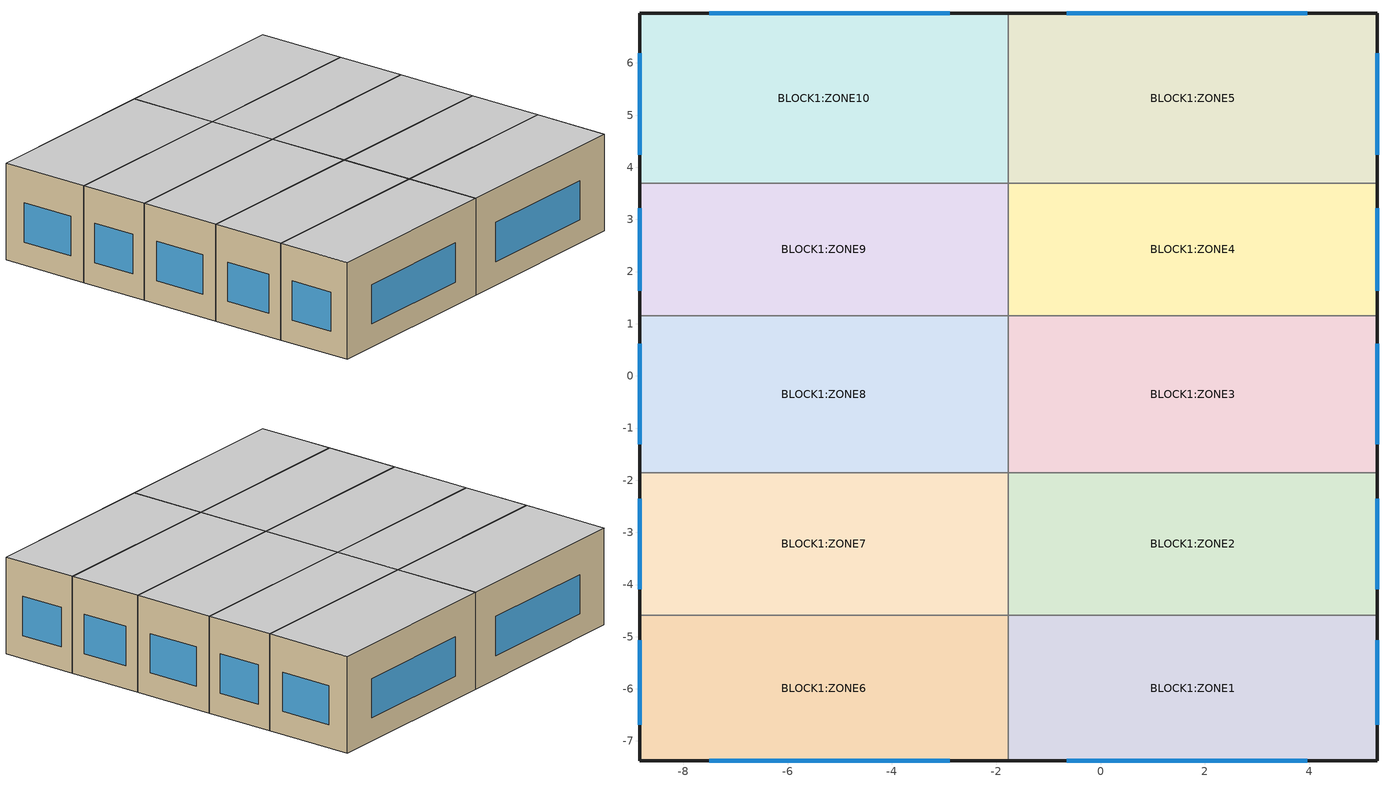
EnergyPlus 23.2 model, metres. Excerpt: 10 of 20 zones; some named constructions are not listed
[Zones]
BLOCK1:ZONE6
 floor ground (Project ground floor): -1.77,-7.38 -8.84,-7.38 -8.84,-4.59 -1.77,-4.59 z0
 wall outside (Project wall): -8.84,-4.59 -8.84,-7.38 -1.77,-7.38 z0:3.5
 wall to BLOCK1:ZONE1 (Project partition): -1.77,-7.38 -1.77,-4.59 z0:3.5
 wall to BLOCK1:ZONE7 (Project partition): -1.77,-4.59 -8.84,-4.59 z0:3.5
 window (Project external glazing - 1001): -8.84,-5.07 -8.84,-6.69 / -7.5,-7.38 -2.89,-7.38 z0.84:2.26
 ceiling to BLOCK2:ZONE6 (Project internal floor_Reversed): -8.84,-7.38 -1.77,-7.38 -1.77,-4.59 -8.84,-4.59 z3.5
BLOCK1:ZONE1
 floor ground (Project ground floor): 5.3,-7.38 -1.77,-7.38 -1.77,-4.59 5.3,-4.59 z0
 wall outside (Project wall): -1.77,-7.38 5.3,-7.38 5.3,-4.59 z0:3.5
 wall to BLOCK1:ZONE2 (Project partition): 5.3,-4.59 -1.77,-4.59 z0:3.5
 window (Project external glazing - 1001): 5.3,-6.69 5.3,-5.07 / -0.65,-7.38 3.96,-7.38 z0.84:2.26
 ceiling to BLOCK2:ZONE1 (Project internal floor_Reversed): -1.77,-7.38 5.3,-7.38 5.3,-4.59 -1.77,-4.59 z3.5
BLOCK1:ZONE7
 floor ground (Project ground floor): -1.77,-4.59 -8.84,-4.59 -8.84,-1.86 -1.77,-1.86 z0
 wall outside (Project wall): -8.84,-1.86 -8.84,-4.59 z0:3.5
 wall to BLOCK1:ZONE2 (Project partition): -1.77,-4.59 -1.77,-1.86 z0:3.5
 wall to BLOCK1:ZONE8 (Project partition): -1.77,-1.86 -8.84,-1.86 z0:3.5
 window (Project external glazing - 1001): -8.84,-2.36 -8.84,-4.09 z0.84:2.26
 ceiling to BLOCK2:ZONE7 (Project internal floor_Reversed): -8.84,-4.59 -1.77,-4.59 -1.77,-1.86 -8.84,-1.86 z3.5
BLOCK1:ZONE2
 floor ground (Project ground floor): 5.3,-4.59 -1.77,-4.59 -1.77,-1.86 5.3,-1.86 z0
 wall outside (Project wall): 5.3,-4.59 5.3,-1.86 z0:3.5
 wall to BLOCK1:ZONE3 (Project partition): 5.3,-1.86 -1.77,-1.86 z0:3.5
 window (Project external glazing - 1001): 5.3,-4.09 5.3,-2.36 z0.84:2.26
 ceiling to BLOCK2:ZONE2 (Project internal floor_Reversed): -1.77,-4.59 5.3,-4.59 5.3,-1.86 -1.77,-1.86 z3.5
BLOCK1:ZONE8
 floor ground (Project ground floor): -1.77,-1.86 -8.84,-1.86 -8.84,1.16 -1.77,1.16 z0
 wall outside (Project wall): -8.84,1.16 -8.84,-1.86 z0:3.5
 wall to BLOCK1:ZONE3 (Project partition): -1.77,-1.86 -1.77,1.16 z0:3.5
 wall to BLOCK1:ZONE9 (Project partition): -1.77,1.16 -8.84,1.16 z0:3.5
 window (Project external glazing - 1001): -8.84,0.61 -8.84,-1.31 z0.84:2.26
 ceiling to BLOCK2:ZONE8 (Project internal floor_Reversed): -8.84,-1.86 -1.77,-1.86 -1.77,1.16 -8.84,1.16 z3.5
BLOCK1:ZONE3
 floor ground (Project ground floor): 5.3,-1.86 -1.77,-1.86 -1.77,1.16 5.3,1.16 z0
 wall outside (Project wall): 5.3,-1.86 5.3,1.16 z0:3.5
 wall to BLOCK1:ZONE4 (Project partition): 5.3,1.16 -1.77,1.16 z0:3.5
 window (Project external glazing - 1001): 5.3,-1.31 5.3,0.61 z0.84:2.26
 ceiling to BLOCK2:ZONE3 (Project internal floor_Reversed): -1.77,-1.86 5.3,-1.86 5.3,1.16 -1.77,1.16 z3.5
BLOCK1:ZONE9
 floor ground (Project ground floor): -1.77,1.16 -8.84,1.16 -8.84,3.69 -1.77,3.69 z0
 wall outside (Project wall): -8.84,3.69 -8.84,1.16 z0:3.5
 wall to BLOCK1:ZONE4 (Project partition): -1.77,1.16 -1.77,3.69 z0:3.5
 wall to BLOCK1:ZONE10 (Project partition): -1.77,3.69 -8.84,3.69 z0:3.5
 window (Project external glazing - 1001): -8.84,3.22 -8.84,1.63 z0.84:2.26
 ceiling to BLOCK2:ZONE9 (Project internal floor_Reversed): -8.84,1.16 -1.77,1.16 -1.77,3.69 -8.84,3.69 z3.5
BLOCK1:ZONE4
 floor ground (Project ground floor): 5.3,1.16 -1.77,1.16 -1.77,3.69 5.3,3.69 z0
 wall outside (Project wall): 5.3,1.16 5.3,3.69 z0:3.5
 wall to BLOCK1:ZONE5 (Project partition): 5.3,3.69 -1.77,3.69 z0:3.5
 window (Project external glazing - 1001): 5.3,1.63 5.3,3.22 z0.84:2.26
 ceiling to BLOCK2:ZONE4 (Project internal floor_Reversed): -1.77,1.16 5.3,1.16 5.3,3.69 -1.77,3.69 z3.5
BLOCK1:ZONE10
 floor ground (Project ground floor): -1.77,3.69 -8.84,3.69 -8.84,6.96 -1.77,6.96 z0
 wall outside (Project wall): -1.77,6.96 -8.84,6.96 -8.84,3.69 z0:3.5
 wall to BLOCK1:ZONE5 (Project partition): -1.77,3.69 -1.77,6.96 z0:3.5
 window (Project external glazing - 1001): -2.89,6.96 -7.5,6.96 / -8.84,6.19 -8.84,4.24 z0.84:2.26
 ceiling to BLOCK2:ZONE10 (Project internal floor_Reversed): -8.84,3.69 -1.77,3.69 -1.77,6.96 -8.84,6.96 z3.5
BLOCK1:ZONE5
 floor ground (Project ground floor): 5.3,3.69 -1.77,3.69 -1.77,6.96 5.3,6.96 z0
 wall outside (Project wall): 5.3,3.69 5.3,6.96 -1.77,6.96 z0:3.5
 window (Project external glazing - 1001): 5.3,4.24 5.3,6.19 / 3.96,6.96 -0.65,6.96 z0.84:2.26
 ceiling to BLOCK2:ZONE5 (Project internal floor_Reversed): -1.77,3.69 5.3,3.69 5.3,6.96 -1.77,6.96 z3.5
[ENERGYMANAGEMENTSYSTEM:PROGRAM]
SetMyVOF_BLOCK1_ZONE10_Wall_3_0_0_0_0_0_Win: set slope = (1 - MultiplierVOF) / (MinTempDiffVOF - MaxTempDiffVOF); if BLOCK1_ZONE10_Wall_3_0_0_0_0_0_Win_OutT > 0; set BLOCK1_ZONE10_Wall_3_0_0_0_0_0_Win_TempDiffVOF = BLOCK1_ZONE10_Wall_3_0_0_0_0_0_Win_OpT - BLOCK1_ZONE10_Wall_3_0_0_0_0_0_Win_OutT; else; set BLOCK1_ZONE10_Wall_3_0_0_0_0_0_Win_TempDiffVOF = BLOCK1_ZONE10_Wall_3_0_0_0_0_0_Win_OpT + BLOCK1_ZONE10_Wall_3_0_0_0_0_0_Win_OutT; endif; if BLOCK1_ZONE10_Wall_3_0_0_0_0_0_Win_OutT > BLOCK1_ZONE10_Wall_3_0_0_0_0_0_Win_OpT; set BLOCK1_ZONE10_Wall_3_0_0_0_0_0_Win_MyVOF = 0; else; if BLOCK1_ZONE10_Wall_3_0_0_0_0_0_Win_TempDiffVOF > MaxTempDiffVOF; set BLOCK1_ZONE10_Wall_3_0_0_0_0_0_Win_MyVOF = MultiplierVOF; elseif BLOCK1_ZONE10_Wall_3_0_0_0_0_0_Win_TempDiffVOF < MinTempDiffVOF; set BLOCK1_ZONE10_Wall_3_0_0_0_0_0_Win_MyVOF = 1.0; else; set BLOCK1_ZONE10_Wall_3_0_0_0_0_0_Win_MyVOF = slope*BLOCK1_ZONE10_Wall_3_0_0_0_0_0_Win_TempDiffVOF - slope*MinTempDiffVOF + 1; endif; endif
SetWindowOperation_BLOCK1_ZONE10_Wall_3_0_0_0_0_0_Win: if BLOCK1_ZONE10_Wall_3_0_0_0_0_0_Win_CoolCoil==0; if BLOCK1_ZONE10_Wall_3_0_0_0_0_0_Win_HeatCoil==0; set NoH_NoC_reqs = 1; else; set NoH_NoC_reqs = 0; endif; else; set NoH_NoC_reqs = 0; endif; if BLOCK1_ZONE10_Wall_3_0_0_0_0_0_Win_OpT<roundedACST; if BLOCK1_ZONE10_Wall_3_0_0_0_0_0_Win_WindSpeed <= MaxWindSpeed; if BLOCK1_ZONE10_Wall_3_0_0_0_0_0_Win_OutT>MinOutTemp; if BLOCK1_ZONE10_Wall_3_0_0_0_0_0_Win_OutT < BLOCK1_ZONE10_Wall_3_0_0_0_0_0_Win_OpT; if BLOCK1_ZONE10_Wall_3_0_0_0_0_0_Win_Occ_count > 0; set meets_base_reqs = 1; else; set meets_base_reqs = 0; endif; else; set meets_base_reqs = 0; endif; else; set meets_base_reqs = 0; endif; else; set meets_base_reqs = 0; endif; else; set meets_base_reqs = 0; endif; if (NoH_NoC_reqs == 1) && (meets_base_reqs == 1); if BLOCK1_ZONE10_Wall_3_0_0_0_0_0_Win_OpT>VST; set Ventilates_HVACmode2_BLOCK1_ZONE10_Wall_3_0_0_0_0_0_Win = 1; else; set Ventilates_HVACmode2_BLOCK1_ZONE10_Wall_3_0_0_0_0_0_Win = 0; endif; else; set Ventilates_HVACmode2_BLOCK1_ZONE10_Wall_3_0_0_0_0_0_Win = 0; endif; if VentCtrl == 0; if BLOCK1_ZONE10_Wall_3_0_0_0_0_0_Win_OutT < BLOCK1_ZONE10_Wall_3_0_0_0_0_0_Win_OpT; if BLOCK1_ZONE10_Wall_3_0_0_0_0_0_Win_OutT>MinOutTemp; if BLOCK1_ZONE10_Wall_3_0_0_0_0_0_Win_OpT > VST; if BLOCK1_ZONE10_Wall_3_0_0_0_0_0_Win_WindSpeed <= MaxWindSpeed; set Ventilates_HVACmode1_BLOCK1_ZONE10_Wall_3_0_0_0_0_0_Win = 1; else; set Ventilates_HVACmode1_BLOCK1_ZONE10_Wall_3_0_0_0_0_0_Win = 0; endif; else; set Ventilates_HVACmode1_BLOCK1_ZONE10_Wall_3_0_0_0_0_0_Win = 0; endif; else; set Ventilates_HVACmode1_BLOCK1_ZONE10_Wall_3_0_0_0_0_0_Win = 0; endif; else; set Ventilates_HVACmode1_BLOCK1_ZONE10_Wall_3_0_0_0_0_0_Win = 0; endif; elseif VentCtrl == 1; if BLOCK1_ZONE10_Wall_3_0_0_0_0_0_Win_OutT<BLOCK1_ZONE10_Wall_3_0_0_0_0_0_Win_OpT; if BLOCK1_ZONE10_Wall_3_0_0_0_0_0_Win_OutT>MinOutTemp; if BLOCK1_ZONE10_Wall_3_0_0_0_0_0_Win_OpT > ACSTnoTol; if BLOCK1_ZONE10_Wall_3_0_0_0_0_0_Win_WindSpeed <= MaxWindSpeed; set Ventilates_HVACmode1_BLOCK1_ZONE10_Wall_3_0_0_0_0_0_Win = 1; else; set Ventilates_HVACmode1_BLOCK1_ZONE10_Wall_3_0_0_0_0_0_Win = 0; endif; else; set Ventilates_HVACmode1_BLOCK1_ZONE10_Wall_3_0_0_0_0_0_Win = 0; endif; else; set Ventilates_HVACmode1_BLOCK1_ZONE10_Wall_3_0_0_0_0_0_Win = 0; endif; else; set Ventilates_HVACmode1_BLOCK1_ZONE10_Wall_3_0_0_0_0_0_Win = 0; endif; endif; if HVACmode == 0; set BLOCK1_ZONE10_Wall_3_0_0_0_0_0_Win_VentOpenFact = 0; elseif HVACmode == 1; if Ventilates_HVACmode1_BLOCK1_ZONE10_Wall_3_0_0_0_0_0_Win == 1; set BLOCK1_ZONE10_Wall_3_0_0_0_0_0_Win_VentOpenFact = BLOCK1_ZONE10_Wall_3_0_0_0_0_0_Win_MyVOF; else; set BLOCK1_ZONE10_Wall_3_0_0_0_0_0_Win_VentOpenFact = 0; endif; elseif HVACmode == 2; if Ventilates_HVACmode2_BLOCK1_ZONE10_Wall_3_0_0_0_0_0_Win == 1; if (VentCtrl==0) || (VentCtrl==1); set BLOCK1_ZONE10_Wall_3_0_0_0_0_0_Win_VentOpenFact = 1; elseif (VentCtrl==2) || (VentCtrl==3); set BLOCK1_ZONE10_Wall_3_0_0_0_0_0_Win_VentOpenFact = BLOCK1_ZONE10_Wall_3_0_0_0_0_0_Win_MyVOF; endif; else; set BLOCK1_ZONE10_Wall_3_0_0_0_0_0_Win_VentOpenFact = 0; endif; endif
SetMyVOF_BLOCK1_ZONE10_Wall_4_0_0_0_0_0_Win: set slope = (1 - MultiplierVOF) / (MinTempDiffVOF - MaxTempDiffVOF); if BLOCK1_ZONE10_Wall_4_0_0_0_0_0_Win_OutT > 0; set BLOCK1_ZONE10_Wall_4_0_0_0_0_0_Win_TempDiffVOF = BLOCK1_ZONE10_Wall_4_0_0_0_0_0_Win_OpT - BLOCK1_ZONE10_Wall_4_0_0_0_0_0_Win_OutT; else; set BLOCK1_ZONE10_Wall_4_0_0_0_0_0_Win_TempDiffVOF = BLOCK1_ZONE10_Wall_4_0_0_0_0_0_Win_OpT + BLOCK1_ZONE10_Wall_4_0_0_0_0_0_Win_OutT; endif; if BLOCK1_ZONE10_Wall_4_0_0_0_0_0_Win_OutT > BLOCK1_ZONE10_Wall_4_0_0_0_0_0_Win_OpT; set BLOCK1_ZONE10_Wall_4_0_0_0_0_0_Win_MyVOF = 0; else; if BLOCK1_ZONE10_Wall_4_0_0_0_0_0_Win_TempDiffVOF > MaxTempDiffVOF; set BLOCK1_ZONE10_Wall_4_0_0_0_0_0_Win_MyVOF = MultiplierVOF; elseif BLOCK1_ZONE10_Wall_4_0_0_0_0_0_Win_TempDiffVOF < MinTempDiffVOF; set BLOCK1_ZONE10_Wall_4_0_0_0_0_0_Win_MyVOF = 1.0; else; set BLOCK1_ZONE10_Wall_4_0_0_0_0_0_Win_MyVOF = slope*BLOCK1_ZONE10_Wall_4_0_0_0_0_0_Win_TempDiffVOF - slope*MinTempDiffVOF + 1; endif; endif
SetWindowOperation_BLOCK1_ZONE10_Wall_4_0_0_0_0_0_Win: if BLOCK1_ZONE10_Wall_4_0_0_0_0_0_Win_CoolCoil==0; if BLOCK1_ZONE10_Wall_4_0_0_0_0_0_Win_HeatCoil==0; set NoH_NoC_reqs = 1; else; set NoH_NoC_reqs = 0; endif; else; set NoH_NoC_reqs = 0; endif; if BLOCK1_ZONE10_Wall_4_0_0_0_0_0_Win_OpT<roundedACST; if BLOCK1_ZONE10_Wall_4_0_0_0_0_0_Win_WindSpeed <= MaxWindSpeed; if BLOCK1_ZONE10_Wall_4_0_0_0_0_0_Win_OutT>MinOutTemp; if BLOCK1_ZONE10_Wall_4_0_0_0_0_0_Win_OutT < BLOCK1_ZONE10_Wall_4_0_0_0_0_0_Win_OpT; if BLOCK1_ZONE10_Wall_4_0_0_0_0_0_Win_Occ_count > 0; set meets_base_reqs = 1; else; set meets_base_reqs = 0; endif; else; set meets_base_reqs = 0; endif; else; set meets_base_reqs = 0; endif; else; set meets_base_reqs = 0; endif; else; set meets_base_reqs = 0; endif; if (NoH_NoC_reqs == 1) && (meets_base_reqs == 1); if BLOCK1_ZONE10_Wall_4_0_0_0_0_0_Win_OpT>VST; set Ventilates_HVACmode2_BLOCK1_ZONE10_Wall_4_0_0_0_0_0_Win = 1; else; set Ventilates_HVACmode2_BLOCK1_ZONE10_Wall_4_0_0_0_0_0_Win = 0; endif; else; set Ventilates_HVACmode2_BLOCK1_ZONE10_Wall_4_0_0_0_0_0_Win = 0; endif; if VentCtrl == 0; if BLOCK1_ZONE10_Wall_4_0_0_0_0_0_Win_OutT < BLOCK1_ZONE10_Wall_4_0_0_0_0_0_Win_OpT; if BLOCK1_ZONE10_Wall_4_0_0_0_0_0_Win_OutT>MinOutTemp; if BLOCK1_ZONE10_Wall_4_0_0_0_0_0_Win_OpT > VST; if BLOCK1_ZONE10_Wall_4_0_0_0_0_0_Win_WindSpeed <= MaxWindSpeed; set Ventilates_HVACmode1_BLOCK1_ZONE10_Wall_4_0_0_0_0_0_Win = 1; else; set Ventilates_HVACmode1_BLOCK1_ZONE10_Wall_4_0_0_0_0_0_Win = 0; endif; else; set Ventilates_HVACmode1_BLOCK1_ZONE10_Wall_4_0_0_0_0_0_Win = 0; endif; else; set Ventilates_HVACmode1_BLOCK1_ZONE10_Wall_4_0_0_0_0_0_Win = 0; endif; else; set Ventilates_HVACmode1_BLOCK1_ZONE10_Wall_4_0_0_0_0_0_Win = 0; endif; elseif VentCtrl == 1; if BLOCK1_ZONE10_Wall_4_0_0_0_0_0_Win_OutT<BLOCK1_ZONE10_Wall_4_0_0_0_0_0_Win_OpT; if BLOCK1_ZONE10_Wall_4_0_0_0_0_0_Win_OutT>MinOutTemp; if BLOCK1_ZONE10_Wall_4_0_0_0_0_0_Win_OpT > ACSTnoTol; if BLOCK1_ZONE10_Wall_4_0_0_0_0_0_Win_WindSpeed <= MaxWindSpeed; set Ventilates_HVACmode1_BLOCK1_ZONE10_Wall_4_0_0_0_0_0_Win = 1; else; set Ventilates_HVACmode1_BLOCK1_ZONE10_Wall_4_0_0_0_0_0_Win = 0; endif; else; set Ventilates_HVACmode1_BLOCK1_ZONE10_Wall_4_0_0_0_0_0_Win = 0; endif; else; set Ventilates_HVACmode1_BLOCK1_ZONE10_Wall_4_0_0_0_0_0_Win = 0; endif; else; set Ventilates_HVACmode1_BLOCK1_ZONE10_Wall_4_0_0_0_0_0_Win = 0; endif; endif; if HVACmode == 0; set BLOCK1_ZONE10_Wall_4_0_0_0_0_0_Win_VentOpenFact = 0; elseif HVACmode == 1; if Ventilates_HVACmode1_BLOCK1_ZONE10_Wall_4_0_0_0_0_0_Win == 1; set BLOCK1_ZONE10_Wall_4_0_0_0_0_0_Win_VentOpenFact = BLOCK1_ZONE10_Wall_4_0_0_0_0_0_Win_MyVOF; else; set BLOCK1_ZONE10_Wall_4_0_0_0_0_0_Win_VentOpenFact = 0; endif; elseif HVACmode == 2; if Ventilates_HVACmode2_BLOCK1_ZONE10_Wall_4_0_0_0_0_0_Win == 1; if (VentCtrl==0) || (VentCtrl==1); set BLOCK1_ZONE10_Wall_4_0_0_0_0_0_Win_VentOpenFact = 1; elseif (VentCtrl==2) || (VentCtrl==3); set BLOCK1_ZONE10_Wall_4_0_0_0_0_0_Win_VentOpenFact = BLOCK1_ZONE10_Wall_4_0_0_0_0_0_Win_MyVOF; endif; else; set BLOCK1_ZONE10_Wall_4_0_0_0_0_0_Win_VentOpenFact = 0; endif; endif
SetMyVOF_BLOCK1_ZONE5_Wall_2_0_0_0_0_0_Win: set slope = (1 - MultiplierVOF) / (MinTempDiffVOF - MaxTempDiffVOF); if BLOCK1_ZONE5_Wall_2_0_0_0_0_0_Win_OutT > 0; set BLOCK1_ZONE5_Wall_2_0_0_0_0_0_Win_TempDiffVOF = BLOCK1_ZONE5_Wall_2_0_0_0_0_0_Win_OpT - BLOCK1_ZONE5_Wall_2_0_0_0_0_0_Win_OutT; else; set BLOCK1_ZONE5_Wall_2_0_0_0_0_0_Win_TempDiffVOF = BLOCK1_ZONE5_Wall_2_0_0_0_0_0_Win_OpT + BLOCK1_ZONE5_Wall_2_0_0_0_0_0_Win_OutT; endif; if BLOCK1_ZONE5_Wall_2_0_0_0_0_0_Win_OutT > BLOCK1_ZONE5_Wall_2_0_0_0_0_0_Win_OpT; set BLOCK1_ZONE5_Wall_2_0_0_0_0_0_Win_MyVOF = 0; else; if BLOCK1_ZONE5_Wall_2_0_0_0_0_0_Win_TempDiffVOF > MaxTempDiffVOF; set BLOCK1_ZONE5_Wall_2_0_0_0_0_0_Win_MyVOF = MultiplierVOF; elseif BLOCK1_ZONE5_Wall_2_0_0_0_0_0_Win_TempDiffVOF < MinTempDiffVOF; set BLOCK1_ZONE5_Wall_2_0_0_0_0_0_Win_MyVOF = 1.0; else; set BLOCK1_ZONE5_Wall_2_0_0_0_0_0_Win_MyVOF = slope*BLOCK1_ZONE5_Wall_2_0_0_0_0_0_Win_TempDiffVOF - slope*MinTempDiffVOF + 1; endif; endif
SetWindowOperation_BLOCK1_ZONE5_Wall_2_0_0_0_0_0_Win: if BLOCK1_ZONE5_Wall_2_0_0_0_0_0_Win_CoolCoil==0; if BLOCK1_ZONE5_Wall_2_0_0_0_0_0_Win_HeatCoil==0; set NoH_NoC_reqs = 1; else; set NoH_NoC_reqs = 0; endif; else; set NoH_NoC_reqs = 0; endif; if BLOCK1_ZONE5_Wall_2_0_0_0_0_0_Win_OpT<roundedACST; if BLOCK1_ZONE5_Wall_2_0_0_0_0_0_Win_WindSpeed <= MaxWindSpeed; if BLOCK1_ZONE5_Wall_2_0_0_0_0_0_Win_OutT>MinOutTemp; if BLOCK1_ZONE5_Wall_2_0_0_0_0_0_Win_OutT < BLOCK1_ZONE5_Wall_2_0_0_0_0_0_Win_OpT; if BLOCK1_ZONE5_Wall_2_0_0_0_0_0_Win_Occ_count > 0; set meets_base_reqs = 1; else; set meets_base_reqs = 0; endif; else; set meets_base_reqs = 0; endif; else; set meets_base_reqs = 0; endif; else; set meets_base_reqs = 0; endif; else; set meets_base_reqs = 0; endif; if (NoH_NoC_reqs == 1) && (meets_base_reqs == 1); if BLOCK1_ZONE5_Wall_2_0_0_0_0_0_Win_OpT>VST; set Ventilates_HVACmode2_BLOCK1_ZONE5_Wall_2_0_0_0_0_0_Win = 1; else; set Ventilates_HVACmode2_BLOCK1_ZONE5_Wall_2_0_0_0_0_0_Win = 0; endif; else; set Ventilates_HVACmode2_BLOCK1_ZONE5_Wall_2_0_0_0_0_0_Win = 0; endif; if VentCtrl == 0; if BLOCK1_ZONE5_Wall_2_0_0_0_0_0_Win_OutT < BLOCK1_ZONE5_Wall_2_0_0_0_0_0_Win_OpT; if BLOCK1_ZONE5_Wall_2_0_0_0_0_0_Win_OutT>MinOutTemp; if BLOCK1_ZONE5_Wall_2_0_0_0_0_0_Win_OpT > VST; if BLOCK1_ZONE5_Wall_2_0_0_0_0_0_Win_WindSpeed <= MaxWindSpeed; set Ventilates_HVACmode1_BLOCK1_ZONE5_Wall_2_0_0_0_0_0_Win = 1; else; set Ventilates_HVACmode1_BLOCK1_ZONE5_Wall_2_0_0_0_0_0_Win = 0; endif; else; set Ventilates_HVACmode1_BLOCK1_ZONE5_Wall_2_0_0_0_0_0_Win = 0; endif; else; set Ventilates_HVACmode1_BLOCK1_ZONE5_Wall_2_0_0_0_0_0_Win = 0; endif; else; set Ventilates_HVACmode1_BLOCK1_ZONE5_Wall_2_0_0_0_0_0_Win = 0; endif; elseif VentCtrl == 1; if BLOCK1_ZONE5_Wall_2_0_0_0_0_0_Win_OutT<BLOCK1_ZONE5_Wall_2_0_0_0_0_0_Win_OpT; if BLOCK1_ZONE5_Wall_2_0_0_0_0_0_Win_OutT>MinOutTemp; if BLOCK1_ZONE5_Wall_2_0_0_0_0_0_Win_OpT > ACSTnoTol; if BLOCK1_ZONE5_Wall_2_0_0_0_0_0_Win_WindSpeed <= MaxWindSpeed; set Ventilates_HVACmode1_BLOCK1_ZONE5_Wall_2_0_0_0_0_0_Win = 1; else; set Ventilates_HVACmode1_BLOCK1_ZONE5_Wall_2_0_0_0_0_0_Win = 0; endif; else; set Ventilates_HVACmode1_BLOCK1_ZONE5_Wall_2_0_0_0_0_0_Win = 0; endif; else; set Ventilates_HVACmode1_BLOCK1_ZONE5_Wall_2_0_0_0_0_0_Win = 0; endif; else; set Ventilates_HVACmode1_BLOCK1_ZONE5_Wall_2_0_0_0_0_0_Win = 0; endif; endif; if HVACmode == 0; set BLOCK1_ZONE5_Wall_2_0_0_0_0_0_Win_VentOpenFact = 0; elseif HVACmode == 1; if Ventilates_HVACmode1_BLOCK1_ZONE5_Wall_2_0_0_0_0_0_Win == 1; set BLOCK1_ZONE5_Wall_2_0_0_0_0_0_Win_VentOpenFact = BLOCK1_ZONE5_Wall_2_0_0_0_0_0_Win_MyVOF; else; set BLOCK1_ZONE5_Wall_2_0_0_0_0_0_Win_VentOpenFact = 0; endif; elseif HVACmode == 2; if Ventilates_HVACmode2_BLOCK1_ZONE5_Wall_2_0_0_0_0_0_Win == 1; if (VentCtrl==0) || (VentCtrl==1); set BLOCK1_ZONE5_Wall_2_0_0_0_0_0_Win_VentOpenFact = 1; elseif (VentCtrl==2) || (VentCtrl==3); set BLOCK1_ZONE5_Wall_2_0_0_0_0_0_Win_VentOpenFact = BLOCK1_ZONE5_Wall_2_0_0_0_0_0_Win_MyVOF; endif; else; set BLOCK1_ZONE5_Wall_2_0_0_0_0_0_Win_VentOpenFact = 0; endif; endif
SetMyVOF_BLOCK1_ZONE5_Wall_3_0_0_0_0_0_Win: set slope = (1 - MultiplierVOF) / (MinTempDiffVOF - MaxTempDiffVOF); if BLOCK1_ZONE5_Wall_3_0_0_0_0_0_Win_OutT > 0; set BLOCK1_ZONE5_Wall_3_0_0_0_0_0_Win_TempDiffVOF = BLOCK1_ZONE5_Wall_3_0_0_0_0_0_Win_OpT - BLOCK1_ZONE5_Wall_3_0_0_0_0_0_Win_OutT; else; set BLOCK1_ZONE5_Wall_3_0_0_0_0_0_Win_TempDiffVOF = BLOCK1_ZONE5_Wall_3_0_0_0_0_0_Win_OpT + BLOCK1_ZONE5_Wall_3_0_0_0_0_0_Win_OutT; endif; if BLOCK1_ZONE5_Wall_3_0_0_0_0_0_Win_OutT > BLOCK1_ZONE5_Wall_3_0_0_0_0_0_Win_OpT; set BLOCK1_ZONE5_Wall_3_0_0_0_0_0_Win_MyVOF = 0; else; if BLOCK1_ZONE5_Wall_3_0_0_0_0_0_Win_TempDiffVOF > MaxTempDiffVOF; set BLOCK1_ZONE5_Wall_3_0_0_0_0_0_Win_MyVOF = MultiplierVOF; elseif BLOCK1_ZONE5_Wall_3_0_0_0_0_0_Win_TempDiffVOF < MinTempDiffVOF; set BLOCK1_ZONE5_Wall_3_0_0_0_0_0_Win_MyVOF = 1.0; else; set BLOCK1_ZONE5_Wall_3_0_0_0_0_0_Win_MyVOF = slope*BLOCK1_ZONE5_Wall_3_0_0_0_0_0_Win_TempDiffVOF - slope*MinTempDiffVOF + 1; endif; endif
SetWindowOperation_BLOCK1_ZONE5_Wall_3_0_0_0_0_0_Win: if BLOCK1_ZONE5_Wall_3_0_0_0_0_0_Win_CoolCoil==0; if BLOCK1_ZONE5_Wall_3_0_0_0_0_0_Win_HeatCoil==0; set NoH_NoC_reqs = 1; else; set NoH_NoC_reqs = 0; endif; else; set NoH_NoC_reqs = 0; endif; if BLOCK1_ZONE5_Wall_3_0_0_0_0_0_Win_OpT<roundedACST; if BLOCK1_ZONE5_Wall_3_0_0_0_0_0_Win_WindSpeed <= MaxWindSpeed; if BLOCK1_ZONE5_Wall_3_0_0_0_0_0_Win_OutT>MinOutTemp; if BLOCK1_ZONE5_Wall_3_0_0_0_0_0_Win_OutT < BLOCK1_ZONE5_Wall_3_0_0_0_0_0_Win_OpT; if BLOCK1_ZONE5_Wall_3_0_0_0_0_0_Win_Occ_count > 0; set meets_base_reqs = 1; else; set meets_base_reqs = 0; endif; else; set meets_base_reqs = 0; endif; else; set meets_base_reqs = 0; endif; else; set meets_base_reqs = 0; endif; else; set meets_base_reqs = 0; endif; if (NoH_NoC_reqs == 1) && (meets_base_reqs == 1); if BLOCK1_ZONE5_Wall_3_0_0_0_0_0_Win_OpT>VST; set Ventilates_HVACmode2_BLOCK1_ZONE5_Wall_3_0_0_0_0_0_Win = 1; else; set Ventilates_HVACmode2_BLOCK1_ZONE5_Wall_3_0_0_0_0_0_Win = 0; endif; else; set Ventilates_HVACmode2_BLOCK1_ZONE5_Wall_3_0_0_0_0_0_Win = 0; endif; if VentCtrl == 0; if BLOCK1_ZONE5_Wall_3_0_0_0_0_0_Win_OutT < BLOCK1_ZONE5_Wall_3_0_0_0_0_0_Win_OpT; if BLOCK1_ZONE5_Wall_3_0_0_0_0_0_Win_OutT>MinOutTemp; if BLOCK1_ZONE5_Wall_3_0_0_0_0_0_Win_OpT > VST; if BLOCK1_ZONE5_Wall_3_0_0_0_0_0_Win_WindSpeed <= MaxWindSpeed; set Ventilates_HVACmode1_BLOCK1_ZONE5_Wall_3_0_0_0_0_0_Win = 1; else; set Ventilates_HVACmode1_BLOCK1_ZONE5_Wall_3_0_0_0_0_0_Win = 0; endif; else; set Ventilates_HVACmode1_BLOCK1_ZONE5_Wall_3_0_0_0_0_0_Win = 0; endif; else; set Ventilates_HVACmode1_BLOCK1_ZONE5_Wall_3_0_0_0_0_0_Win = 0; endif; else; set Ventilates_HVACmode1_BLOCK1_ZONE5_Wall_3_0_0_0_0_0_Win = 0; endif; elseif VentCtrl == 1; if BLOCK1_ZONE5_Wall_3_0_0_0_0_0_Win_OutT<BLOCK1_ZONE5_Wall_3_0_0_0_0_0_Win_OpT; if BLOCK1_ZONE5_Wall_3_0_0_0_0_0_Win_OutT>MinOutTemp; if BLOCK1_ZONE5_Wall_3_0_0_0_0_0_Win_OpT > ACSTnoTol; if BLOCK1_ZONE5_Wall_3_0_0_0_0_0_Win_WindSpeed <= MaxWindSpeed; set Ventilates_HVACmode1_BLOCK1_ZONE5_Wall_3_0_0_0_0_0_Win = 1; else; set Ventilates_HVACmode1_BLOCK1_ZONE5_Wall_3_0_0_0_0_0_Win = 0; endif; else; set Ventilates_HVACmode1_BLOCK1_ZONE5_Wall_3_0_0_0_0_0_Win = 0; endif; else; set Ventilates_HVACmode1_BLOCK1_ZONE5_Wall_3_0_0_0_0_0_Win = 0; endif; else; set Ventilates_HVACmode1_BLOCK1_ZONE5_Wall_3_0_0_0_0_0_Win = 0; endif; endif; if HVACmode == 0; set BLOCK1_ZONE5_Wall_3_0_0_0_0_0_Win_VentOpenFact = 0; elseif HVACmode == 1; if Ventilates_HVACmode1_BLOCK1_ZONE5_Wall_3_0_0_0_0_0_Win == 1; set BLOCK1_ZONE5_Wall_3_0_0_0_0_0_Win_VentOpenFact = BLOCK1_ZONE5_Wall_3_0_0_0_0_0_Win_MyVOF; else; set BLOCK1_ZONE5_Wall_3_0_0_0_0_0_Win_VentOpenFact = 0; endif; elseif HVACmode == 2; if Ventilates_HVACmode2_BLOCK1_ZONE5_Wall_3_0_0_0_0_0_Win == 1; if (VentCtrl==0) || (VentCtrl==1); set BLOCK1_ZONE5_Wall_3_0_0_0_0_0_Win_VentOpenFact = 1; elseif (VentCtrl==2) || (VentCtrl==3); set BLOCK1_ZONE5_Wall_3_0_0_0_0_0_Win_VentOpenFact = BLOCK1_ZONE5_Wall_3_0_0_0_0_0_Win_MyVOF; endif; else; set BLOCK1_ZONE5_Wall_3_0_0_0_0_0_Win_VentOpenFact = 0; endif; endif
SetMyVOF_BLOCK2_ZONE6_Wall_4_0_0_0_0_0_Win: set slope = (1 - MultiplierVOF) / (MinTempDiffVOF - MaxTempDiffVOF); if BLOCK2_ZONE6_Wall_4_0_0_0_0_0_Win_OutT > 0; set BLOCK2_ZONE6_Wall_4_0_0_0_0_0_Win_TempDiffVOF = BLOCK2_ZONE6_Wall_4_0_0_0_0_0_Win_OpT - BLOCK2_ZONE6_Wall_4_0_0_0_0_0_Win_OutT; else; set BLOCK2_ZONE6_Wall_4_0_0_0_0_0_Win_TempDiffVOF = BLOCK2_ZONE6_Wall_4_0_0_0_0_0_Win_OpT + BLOCK2_ZONE6_Wall_4_0_0_0_0_0_Win_OutT; endif; if BLOCK2_ZONE6_Wall_4_0_0_0_0_0_Win_OutT > BLOCK2_ZONE6_Wall_4_0_0_0_0_0_Win_OpT; set BLOCK2_ZONE6_Wall_4_0_0_0_0_0_Win_MyVOF = 0; else; if BLOCK2_ZONE6_Wall_4_0_0_0_0_0_Win_TempDiffVOF > MaxTempDiffVOF; set BLOCK2_ZONE6_Wall_4_0_0_0_0_0_Win_MyVOF = MultiplierVOF; elseif BLOCK2_ZONE6_Wall_4_0_0_0_0_0_Win_TempDiffVOF < MinTempDiffVOF; set BLOCK2_ZONE6_Wall_4_0_0_0_0_0_Win_MyVOF = 1.0; else; set BLOCK2_ZONE6_Wall_4_0_0_0_0_0_Win_MyVOF = slope*BLOCK2_ZONE6_Wall_4_0_0_0_0_0_Win_TempDiffVOF - slope*MinTempDiffVOF + 1; endif; endif
SetWindowOperation_BLOCK2_ZONE6_Wall_4_0_0_0_0_0_Win: if BLOCK2_ZONE6_Wall_4_0_0_0_0_0_Win_CoolCoil==0; if BLOCK2_ZONE6_Wall_4_0_0_0_0_0_Win_HeatCoil==0; set NoH_NoC_reqs = 1; else; set NoH_NoC_reqs = 0; endif; else; set NoH_NoC_reqs = 0; endif; if BLOCK2_ZONE6_Wall_4_0_0_0_0_0_Win_OpT<roundedACST; if BLOCK2_ZONE6_Wall_4_0_0_0_0_0_Win_WindSpeed <= MaxWindSpeed; if BLOCK2_ZONE6_Wall_4_0_0_0_0_0_Win_OutT>MinOutTemp; if BLOCK2_ZONE6_Wall_4_0_0_0_0_0_Win_OutT < BLOCK2_ZONE6_Wall_4_0_0_0_0_0_Win_OpT; if BLOCK2_ZONE6_Wall_4_0_0_0_0_0_Win_Occ_count > 0; set meets_base_reqs = 1; else; set meets_base_reqs = 0; endif; else; set meets_base_reqs = 0; endif; else; set meets_base_reqs = 0; endif; else; set meets_base_reqs = 0; endif; else; set meets_base_reqs = 0; endif; if (NoH_NoC_reqs == 1) && (meets_base_reqs == 1); if BLOCK2_ZONE6_Wall_4_0_0_0_0_0_Win_OpT>VST; set Ventilates_HVACmode2_BLOCK2_ZONE6_Wall_4_0_0_0_0_0_Win = 1; else; set Ventilates_HVACmode2_BLOCK2_ZONE6_Wall_4_0_0_0_0_0_Win = 0; endif; else; set Ventilates_HVACmode2_BLOCK2_ZONE6_Wall_4_0_0_0_0_0_Win = 0; endif; if VentCtrl == 0; if BLOCK2_ZONE6_Wall_4_0_0_0_0_0_Win_OutT < BLOCK2_ZONE6_Wall_4_0_0_0_0_0_Win_OpT; if BLOCK2_ZONE6_Wall_4_0_0_0_0_0_Win_OutT>MinOutTemp; if BLOCK2_ZONE6_Wall_4_0_0_0_0_0_Win_OpT > VST; if BLOCK2_ZONE6_Wall_4_0_0_0_0_0_Win_WindSpeed <= MaxWindSpeed; set Ventilates_HVACmode1_BLOCK2_ZONE6_Wall_4_0_0_0_0_0_Win = 1; else; set Ventilates_HVACmode1_BLOCK2_ZONE6_Wall_4_0_0_0_0_0_Win = 0; endif; else; set Ventilates_HVACmode1_BLOCK2_ZONE6_Wall_4_0_0_0_0_0_Win = 0; endif; else; set Ventilates_HVACmode1_BLOCK2_ZONE6_Wall_4_0_0_0_0_0_Win = 0; endif; else; set Ventilates_HVACmode1_BLOCK2_ZONE6_Wall_4_0_0_0_0_0_Win = 0; endif; elseif VentCtrl == 1; if BLOCK2_ZONE6_Wall_4_0_0_0_0_0_Win_OutT<BLOCK2_ZONE6_Wall_4_0_0_0_0_0_Win_OpT; if BLOCK2_ZONE6_Wall_4_0_0_0_0_0_Win_OutT>MinOutTemp; if BLOCK2_ZONE6_Wall_4_0_0_0_0_0_Win_OpT > ACSTnoTol; if BLOCK2_ZONE6_Wall_4_0_0_0_0_0_Win_WindSpeed <= MaxWindSpeed; set Ventilates_HVACmode1_BLOCK2_ZONE6_Wall_4_0_0_0_0_0_Win = 1; else; set Ventilates_HVACmode1_BLOCK2_ZONE6_Wall_4_0_0_0_0_0_Win = 0; endif; else; set Ventilates_HVACmode1_BLOCK2_ZONE6_Wall_4_0_0_0_0_0_Win = 0; endif; else; set Ventilates_HVACmode1_BLOCK2_ZONE6_Wall_4_0_0_0_0_0_Win = 0; endif; else; set Ventilates_HVACmode1_BLOCK2_ZONE6_Wall_4_0_0_0_0_0_Win = 0; endif; endif; if HVACmode == 0; set BLOCK2_ZONE6_Wall_4_0_0_0_0_0_Win_VentOpenFact = 0; elseif HVACmode == 1; if Ventilates_HVACmode1_BLOCK2_ZONE6_Wall_4_0_0_0_0_0_Win == 1; set BLOCK2_ZONE6_Wall_4_0_0_0_0_0_Win_VentOpenFact = BLOCK2_ZONE6_Wall_4_0_0_0_0_0_Win_MyVOF; else; set BLOCK2_ZONE6_Wall_4_0_0_0_0_0_Win_VentOpenFact = 0; endif; elseif HVACmode == 2; if Ventilates_HVACmode2_BLOCK2_ZONE6_Wall_4_0_0_0_0_0_Win == 1; if (VentCtrl==0) || (VentCtrl==1); set BLOCK2_ZONE6_Wall_4_0_0_0_0_0_Win_VentOpenFact = 1; elseif (VentCtrl==2) || (VentCtrl==3); set BLOCK2_ZONE6_Wall_4_0_0_0_0_0_Win_VentOpenFact = BLOCK2_ZONE6_Wall_4_0_0_0_0_0_Win_MyVOF; endif; else; set BLOCK2_ZONE6_Wall_4_0_0_0_0_0_Win_VentOpenFact = 0; endif; endif
SetMyVOF_BLOCK2_ZONE6_Wall_5_0_0_0_0_0_Win: set slope = (1 - MultiplierVOF) / (MinTempDiffVOF - MaxTempDiffVOF); if BLOCK2_ZONE6_Wall_5_0_0_0_0_0_Win_OutT > 0; set BLOCK2_ZONE6_Wall_5_0_0_0_0_0_Win_TempDiffVOF = BLOCK2_ZONE6_Wall_5_0_0_0_0_0_Win_OpT - BLOCK2_ZONE6_Wall_5_0_0_0_0_0_Win_OutT; else; set BLOCK2_ZONE6_Wall_5_0_0_0_0_0_Win_TempDiffVOF = BLOCK2_ZONE6_Wall_5_0_0_0_0_0_Win_OpT + BLOCK2_ZONE6_Wall_5_0_0_0_0_0_Win_OutT; endif; if BLOCK2_ZONE6_Wall_5_0_0_0_0_0_Win_OutT > BLOCK2_ZONE6_Wall_5_0_0_0_0_0_Win_OpT; set BLOCK2_ZONE6_Wall_5_0_0_0_0_0_Win_MyVOF = 0; else; if BLOCK2_ZONE6_Wall_5_0_0_0_0_0_Win_TempDiffVOF > MaxTempDiffVOF; set BLOCK2_ZONE6_Wall_5_0_0_0_0_0_Win_MyVOF = MultiplierVOF; elseif BLOCK2_ZONE6_Wall_5_0_0_0_0_0_Win_TempDiffVOF < MinTempDiffVOF; set BLOCK2_ZONE6_Wall_5_0_0_0_0_0_Win_MyVOF = 1.0; else; set BLOCK2_ZONE6_Wall_5_0_0_0_0_0_Win_MyVOF = slope*BLOCK2_ZONE6_Wall_5_0_0_0_0_0_Win_TempDiffVOF - slope*MinTempDiffVOF + 1; endif; endif
SetWindowOperation_BLOCK2_ZONE6_Wall_5_0_0_0_0_0_Win: if BLOCK2_ZONE6_Wall_5_0_0_0_0_0_Win_CoolCoil==0; if BLOCK2_ZONE6_Wall_5_0_0_0_0_0_Win_HeatCoil==0; set NoH_NoC_reqs = 1; else; set NoH_NoC_reqs = 0; endif; else; set NoH_NoC_reqs = 0; endif; if BLOCK2_ZONE6_Wall_5_0_0_0_0_0_Win_OpT<roundedACST; if BLOCK2_ZONE6_Wall_5_0_0_0_0_0_Win_WindSpeed <= MaxWindSpeed; if BLOCK2_ZONE6_Wall_5_0_0_0_0_0_Win_OutT>MinOutTemp; if BLOCK2_ZONE6_Wall_5_0_0_0_0_0_Win_OutT < BLOCK2_ZONE6_Wall_5_0_0_0_0_0_Win_OpT; if BLOCK2_ZONE6_Wall_5_0_0_0_0_0_Win_Occ_count > 0; set meets_base_reqs = 1; else; set meets_base_reqs = 0; endif; else; set meets_base_reqs = 0; endif; else; set meets_base_reqs = 0; endif; else; set meets_base_reqs = 0; endif; else; set meets_base_reqs = 0; endif; if (NoH_NoC_reqs == 1) && (meets_base_reqs == 1); if BLOCK2_ZONE6_Wall_5_0_0_0_0_0_Win_OpT>VST; set Ventilates_HVACmode2_BLOCK2_ZONE6_Wall_5_0_0_0_0_0_Win = 1; else; set Ventilates_HVACmode2_BLOCK2_ZONE6_Wall_5_0_0_0_0_0_Win = 0; endif; else; set Ventilates_HVACmode2_BLOCK2_ZONE6_Wall_5_0_0_0_0_0_Win = 0; endif; if VentCtrl == 0; if BLOCK2_ZONE6_Wall_5_0_0_0_0_0_Win_OutT < BLOCK2_ZONE6_Wall_5_0_0_0_0_0_Win_OpT; if BLOCK2_ZONE6_Wall_5_0_0_0_0_0_Win_OutT>MinOutTemp; if BLOCK2_ZONE6_Wall_5_0_0_0_0_0_Win_OpT > VST; if BLOCK2_ZONE6_Wall_5_0_0_0_0_0_Win_WindSpeed <= MaxWindSpeed; set Ventilates_HVACmode1_BLOCK2_ZONE6_Wall_5_0_0_0_0_0_Win = 1; else; set Ventilates_HVACmode1_BLOCK2_ZONE6_Wall_5_0_0_0_0_0_Win = 0; endif; else; set Ventilates_HVACmode1_BLOCK2_ZONE6_Wall_5_0_0_0_0_0_Win = 0; endif; else; set Ventilates_HVACmode1_BLOCK2_ZONE6_Wall_5_0_0_0_0_0_Win = 0; endif; else; set Ventilates_HVACmode1_BLOCK2_ZONE6_Wall_5_0_0_0_0_0_Win = 0; endif; elseif VentCtrl == 1; if BLOCK2_ZONE6_Wall_5_0_0_0_0_0_Win_OutT<BLOCK2_ZONE6_Wall_5_0_0_0_0_0_Win_OpT; if BLOCK2_ZONE6_Wall_5_0_0_0_0_0_Win_OutT>MinOutTemp; if BLOCK2_ZONE6_Wall_5_0_0_0_0_0_Win_OpT > ACSTnoTol; if BLOCK2_ZONE6_Wall_5_0_0_0_0_0_Win_WindSpeed <= MaxWindSpeed; set Ventilates_HVACmode1_BLOCK2_ZONE6_Wall_5_0_0_0_0_0_Win = 1; else; set Ventilates_HVACmode1_BLOCK2_ZONE6_Wall_5_0_0_0_0_0_Win = 0; endif; else; set Ventilates_HVACmode1_BLOCK2_ZONE6_Wall_5_0_0_0_0_0_Win = 0; endif; else; set Ventilates_HVACmode1_BLOCK2_ZONE6_Wall_5_0_0_0_0_0_Win = 0; endif; else; set Ventilates_HVACmode1_BLOCK2_ZONE6_Wall_5_0_0_0_0_0_Win = 0; endif; endif; if HVACmode == 0; set BLOCK2_ZONE6_Wall_5_0_0_0_0_0_Win_VentOpenFact = 0; elseif HVACmode == 1; if Ventilates_HVACmode1_BLOCK2_ZONE6_Wall_5_0_0_0_0_0_Win == 1; set BLOCK2_ZONE6_Wall_5_0_0_0_0_0_Win_VentOpenFact = BLOCK2_ZONE6_Wall_5_0_0_0_0_0_Win_MyVOF; else; set BLOCK2_ZONE6_Wall_5_0_0_0_0_0_Win_VentOpenFact = 0; endif; elseif HVACmode == 2; if Ventilates_HVACmode2_BLOCK2_ZONE6_Wall_5_0_0_0_0_0_Win == 1; if (VentCtrl==0) || (VentCtrl==1); set BLOCK2_ZONE6_Wall_5_0_0_0_0_0_Win_VentOpenFact = 1; elseif (VentCtrl==2) || (VentCtrl==3); set BLOCK2_ZONE6_Wall_5_0_0_0_0_0_Win_VentOpenFact = BLOCK2_ZONE6_Wall_5_0_0_0_0_0_Win_MyVOF; endif; else; set BLOCK2_ZONE6_Wall_5_0_0_0_0_0_Win_VentOpenFact = 0; endif; endif
SetMyVOF_BLOCK2_ZONE1_Wall_2_0_0_0_0_0_Win; SetMyVOF_BLOCK2_ZONE1_Wall_2_0_0_0_0_0_Win; SetMyVOF_BLOCK2_ZONE1_Wall_2_0_0_0_0_0_Win: set slope = (1 - MultiplierVOF) / (MinTempDiffVOF - MaxTempDiffVOF); if BLOCK2_ZONE1_Wall_2_0_0_0_0_0_Win_OutT > 0; set BLOCK2_ZONE1_Wall_2_0_0_0_0_0_Win_TempDiffVOF = BLOCK2_ZONE1_Wall_2_0_0_0_0_0_Win_OpT - BLOCK2_ZONE1_Wall_2_0_0_0_0_0_Win_OutT; else; set BLOCK2_ZONE1_Wall_2_0_0_0_0_0_Win_TempDiffVOF = BLOCK2_ZONE1_Wall_2_0_0_0_0_0_Win_OpT + BLOCK2_ZONE1_Wall_2_0_0_0_0_0_Win_OutT; endif; if BLOCK2_ZONE1_Wall_2_0_0_0_0_0_Win_OutT > BLOCK2_ZONE1_Wall_2_0_0_0_0_0_Win_OpT; set BLOCK2_ZONE1_Wall_2_0_0_0_0_0_Win_MyVOF = 0; else; if BLOCK2_ZONE1_Wall_2_0_0_0_0_0_Win_TempDiffVOF > MaxTempDiffVOF; set BLOCK2_ZONE1_Wall_2_0_0_0_0_0_Win_MyVOF = MultiplierVOF; elseif BLOCK2_ZONE1_Wall_2_0_0_0_0_0_Win_TempDiffVOF < MinTempDiffVOF; set BLOCK2_ZONE1_Wall_2_0_0_0_0_0_Win_MyVOF = 1.0; else; set BLOCK2_ZONE1_Wall_2_0_0_0_0_0_Win_MyVOF = slope*BLOCK2_ZONE1_Wall_2_0_0_0_0_0_Win_TempDiffVOF - slope*MinTempDiffVOF + 1; endif; endif
SetWindowOperation_BLOCK2_ZONE1_Wall_2_0_0_0_0_0_Win; SetWindowOperation_BLOCK2_ZONE1_Wall_2_0_0_0_0_0_Win; SetWindowOperation_BLOCK2_ZONE1_Wall_2_0_0_0_0_0_Win: if BLOCK2_ZONE1_Wall_2_0_0_0_0_0_Win_CoolCoil==0; if BLOCK2_ZONE1_Wall_2_0_0_0_0_0_Win_HeatCoil==0; set NoH_NoC_reqs = 1; else; set NoH_NoC_reqs = 0; endif; else; set NoH_NoC_reqs = 0; endif; if BLOCK2_ZONE1_Wall_2_0_0_0_0_0_Win_OpT<roundedACST; if BLOCK2_ZONE1_Wall_2_0_0_0_0_0_Win_WindSpeed <= MaxWindSpeed; if BLOCK2_ZONE1_Wall_2_0_0_0_0_0_Win_OutT>MinOutTemp; if BLOCK2_ZONE1_Wall_2_0_0_0_0_0_Win_OutT < BLOCK2_ZONE1_Wall_2_0_0_0_0_0_Win_OpT; if BLOCK2_ZONE1_Wall_2_0_0_0_0_0_Win_Occ_count > 0; set meets_base_reqs = 1; else; set meets_base_reqs = 0; endif; else; set meets_base_reqs = 0; endif; else; set meets_base_reqs = 0; endif; else; set meets_base_reqs = 0; endif; else; set meets_base_reqs = 0; endif; if (NoH_NoC_reqs == 1) && (meets_base_reqs == 1); if BLOCK2_ZONE1_Wall_2_0_0_0_0_0_Win_OpT>VST; set Ventilates_HVACmode2_BLOCK2_ZONE1_Wall_2_0_0_0_0_0_Win = 1; else; set Ventilates_HVACmode2_BLOCK2_ZONE1_Wall_2_0_0_0_0_0_Win = 0; endif; else; set Ventilates_HVACmode2_BLOCK2_ZONE1_Wall_2_0_0_0_0_0_Win = 0; endif; if VentCtrl == 0; if BLOCK2_ZONE1_Wall_2_0_0_0_0_0_Win_OutT < BLOCK2_ZONE1_Wall_2_0_0_0_0_0_Win_OpT; if BLOCK2_ZONE1_Wall_2_0_0_0_0_0_Win_OutT>MinOutTemp; if BLOCK2_ZONE1_Wall_2_0_0_0_0_0_Win_OpT > VST; if BLOCK2_ZONE1_Wall_2_0_0_0_0_0_Win_WindSpeed <= MaxWindSpeed; set Ventilates_HVACmode1_BLOCK2_ZONE1_Wall_2_0_0_0_0_0_Win = 1; else; set Ventilates_HVACmode1_BLOCK2_ZONE1_Wall_2_0_0_0_0_0_Win = 0; endif; else; set Ventilates_HVACmode1_BLOCK2_ZONE1_Wall_2_0_0_0_0_0_Win = 0; endif; else; set Ventilates_HVACmode1_BLOCK2_ZONE1_Wall_2_0_0_0_0_0_Win = 0; endif; else; set Ventilates_HVACmode1_BLOCK2_ZONE1_Wall_2_0_0_0_0_0_Win = 0; endif; elseif VentCtrl == 1; if BLOCK2_ZONE1_Wall_2_0_0_0_0_0_Win_OutT<BLOCK2_ZONE1_Wall_2_0_0_0_0_0_Win_OpT; if BLOCK2_ZONE1_Wall_2_0_0_0_0_0_Win_OutT>MinOutTemp; if BLOCK2_ZONE1_Wall_2_0_0_0_0_0_Win_OpT > ACSTnoTol; if BLOCK2_ZONE1_Wall_2_0_0_0_0_0_Win_WindSpeed <= MaxWindSpeed; set Ventilates_HVACmode1_BLOCK2_ZONE1_Wall_2_0_0_0_0_0_Win = 1; else; set Ventilates_HVACmode1_BLOCK2_ZONE1_Wall_2_0_0_0_0_0_Win = 0; endif; else; set Ventilates_HVACmode1_BLOCK2_ZONE1_Wall_2_0_0_0_0_0_Win = 0; endif; else; set Ventilates_HVACmode1_BLOCK2_ZONE1_Wall_2_0_0_0_0_0_Win = 0; endif; else; set Ventilates_HVACmode1_BLOCK2_ZONE1_Wall_2_0_0_0_0_0_Win = 0; endif; endif; if HVACmode == 0; set BLOCK2_ZONE1_Wall_2_0_0_0_0_0_Win_VentOpenFact = 0; elseif HVACmode == 1; if Ventilates_HVACmode1_BLOCK2_ZONE1_Wall_2_0_0_0_0_0_Win == 1; set BLOCK2_ZONE1_Wall_2_0_0_0_0_0_Win_VentOpenFact = BLOCK2_ZONE1_Wall_2_0_0_0_0_0_Win_MyVOF; else; set BLOCK2_ZONE1_Wall_2_0_0_0_0_0_Win_VentOpenFact = 0; endif; elseif HVACmode == 2; if Ventilates_HVACmode2_BLOCK2_ZONE1_Wall_2_0_0_0_0_0_Win == 1; if (VentCtrl==0) || (VentCtrl==1); set BLOCK2_ZONE1_Wall_2_0_0_0_0_0_Win_VentOpenFact = 1; elseif (VentCtrl==2) || (VentCtrl==3); set BLOCK2_ZONE1_Wall_2_0_0_0_0_0_Win_VentOpenFact = BLOCK2_ZONE1_Wall_2_0_0_0_0_0_Win_MyVOF; endif; else; set BLOCK2_ZONE1_Wall_2_0_0_0_0_0_Win_VentOpenFact = 0; endif; endif
SetMyVOF_BLOCK2_ZONE1_Wall_5_0_0_0_0_0_Win; SetMyVOF_BLOCK2_ZONE1_Wall_5_0_0_0_0_0_Win; SetMyVOF_BLOCK2_ZONE1_Wall_5_0_0_0_0_0_Win: set slope = (1 - MultiplierVOF) / (MinTempDiffVOF - MaxTempDiffVOF); if BLOCK2_ZONE1_Wall_5_0_0_0_0_0_Win_OutT > 0; set BLOCK2_ZONE1_Wall_5_0_0_0_0_0_Win_TempDiffVOF = BLOCK2_ZONE1_Wall_5_0_0_0_0_0_Win_OpT - BLOCK2_ZONE1_Wall_5_0_0_0_0_0_Win_OutT; else; set BLOCK2_ZONE1_Wall_5_0_0_0_0_0_Win_TempDiffVOF = BLOCK2_ZONE1_Wall_5_0_0_0_0_0_Win_OpT + BLOCK2_ZONE1_Wall_5_0_0_0_0_0_Win_OutT; endif; if BLOCK2_ZONE1_Wall_5_0_0_0_0_0_Win_OutT > BLOCK2_ZONE1_Wall_5_0_0_0_0_0_Win_OpT; set BLOCK2_ZONE1_Wall_5_0_0_0_0_0_Win_MyVOF = 0; else; if BLOCK2_ZONE1_Wall_5_0_0_0_0_0_Win_TempDiffVOF > MaxTempDiffVOF; set BLOCK2_ZONE1_Wall_5_0_0_0_0_0_Win_MyVOF = MultiplierVOF; elseif BLOCK2_ZONE1_Wall_5_0_0_0_0_0_Win_TempDiffVOF < MinTempDiffVOF; set BLOCK2_ZONE1_Wall_5_0_0_0_0_0_Win_MyVOF = 1.0; else; set BLOCK2_ZONE1_Wall_5_0_0_0_0_0_Win_MyVOF = slope*BLOCK2_ZONE1_Wall_5_0_0_0_0_0_Win_TempDiffVOF - slope*MinTempDiffVOF + 1; endif; endif
SetWindowOperation_BLOCK2_ZONE1_Wall_5_0_0_0_0_0_Win; SetWindowOperation_BLOCK2_ZONE1_Wall_5_0_0_0_0_0_Win; SetWindowOperation_BLOCK2_ZONE1_Wall_5_0_0_0_0_0_Win: if BLOCK2_ZONE1_Wall_5_0_0_0_0_0_Win_CoolCoil==0; if BLOCK2_ZONE1_Wall_5_0_0_0_0_0_Win_HeatCoil==0; set NoH_NoC_reqs = 1; else; set NoH_NoC_reqs = 0; endif; else; set NoH_NoC_reqs = 0; endif; if BLOCK2_ZONE1_Wall_5_0_0_0_0_0_Win_OpT<roundedACST; if BLOCK2_ZONE1_Wall_5_0_0_0_0_0_Win_WindSpeed <= MaxWindSpeed; if BLOCK2_ZONE1_Wall_5_0_0_0_0_0_Win_OutT>MinOutTemp; if BLOCK2_ZONE1_Wall_5_0_0_0_0_0_Win_OutT < BLOCK2_ZONE1_Wall_5_0_0_0_0_0_Win_OpT; if BLOCK2_ZONE1_Wall_5_0_0_0_0_0_Win_Occ_count > 0; set meets_base_reqs = 1; else; set meets_base_reqs = 0; endif; else; set meets_base_reqs = 0; endif; else; set meets_base_reqs = 0; endif; else; set meets_base_reqs = 0; endif; else; set meets_base_reqs = 0; endif; if (NoH_NoC_reqs == 1) && (meets_base_reqs == 1); if BLOCK2_ZONE1_Wall_5_0_0_0_0_0_Win_OpT>VST; set Ventilates_HVACmode2_BLOCK2_ZONE1_Wall_5_0_0_0_0_0_Win = 1; else; set Ventilates_HVACmode2_BLOCK2_ZONE1_Wall_5_0_0_0_0_0_Win = 0; endif; else; set Ventilates_HVACmode2_BLOCK2_ZONE1_Wall_5_0_0_0_0_0_Win = 0; endif; if VentCtrl == 0; if BLOCK2_ZONE1_Wall_5_0_0_0_0_0_Win_OutT < BLOCK2_ZONE1_Wall_5_0_0_0_0_0_Win_OpT; if BLOCK2_ZONE1_Wall_5_0_0_0_0_0_Win_OutT>MinOutTemp; if BLOCK2_ZONE1_Wall_5_0_0_0_0_0_Win_OpT > VST; if BLOCK2_ZONE1_Wall_5_0_0_0_0_0_Win_WindSpeed <= MaxWindSpeed; set Ventilates_HVACmode1_BLOCK2_ZONE1_Wall_5_0_0_0_0_0_Win = 1; else; set Ventilates_HVACmode1_BLOCK2_ZONE1_Wall_5_0_0_0_0_0_Win = 0; endif; else; set Ventilates_HVACmode1_BLOCK2_ZONE1_Wall_5_0_0_0_0_0_Win = 0; endif; else; set Ventilates_HVACmode1_BLOCK2_ZONE1_Wall_5_0_0_0_0_0_Win = 0; endif; else; set Ventilates_HVACmode1_BLOCK2_ZONE1_Wall_5_0_0_0_0_0_Win = 0; endif; elseif VentCtrl == 1; if BLOCK2_ZONE1_Wall_5_0_0_0_0_0_Win_OutT<BLOCK2_ZONE1_Wall_5_0_0_0_0_0_Win_OpT; if BLOCK2_ZONE1_Wall_5_0_0_0_0_0_Win_OutT>MinOutTemp; if BLOCK2_ZONE1_Wall_5_0_0_0_0_0_Win_OpT > ACSTnoTol; if BLOCK2_ZONE1_Wall_5_0_0_0_0_0_Win_WindSpeed <= MaxWindSpeed; set Ventilates_HVACmode1_BLOCK2_ZONE1_Wall_5_0_0_0_0_0_Win = 1; else; set Ventilates_HVACmode1_BLOCK2_ZONE1_Wall_5_0_0_0_0_0_Win = 0; endif; else; set Ventilates_HVACmode1_BLOCK2_ZONE1_Wall_5_0_0_0_0_0_Win = 0; endif; else; set Ventilates_HVACmode1_BLOCK2_ZONE1_Wall_5_0_0_0_0_0_Win = 0; endif; else; set Ventilates_HVACmode1_BLOCK2_ZONE1_Wall_5_0_0_0_0_0_Win = 0; endif; endif; if HVACmode == 0; set BLOCK2_ZONE1_Wall_5_0_0_0_0_0_Win_VentOpenFact = 0; elseif HVACmode == 1; if Ventilates_HVACmode1_BLOCK2_ZONE1_Wall_5_0_0_0_0_0_Win == 1; set BLOCK2_ZONE1_Wall_5_0_0_0_0_0_Win_VentOpenFact = BLOCK2_ZONE1_Wall_5_0_0_0_0_0_Win_MyVOF; else; set BLOCK2_ZONE1_Wall_5_0_0_0_0_0_Win_VentOpenFact = 0; endif; elseif HVACmode == 2; if Ventilates_HVACmode2_BLOCK2_ZONE1_Wall_5_0_0_0_0_0_Win == 1; if (VentCtrl==0) || (VentCtrl==1); set BLOCK2_ZONE1_Wall_5_0_0_0_0_0_Win_VentOpenFact = 1; elseif (VentCtrl==2) || (VentCtrl==3); set BLOCK2_ZONE1_Wall_5_0_0_0_0_0_Win_VentOpenFact = BLOCK2_ZONE1_Wall_5_0_0_0_0_0_Win_MyVOF; endif; else; set BLOCK2_ZONE1_Wall_5_0_0_0_0_0_Win_VentOpenFact = 0; endif; endif
